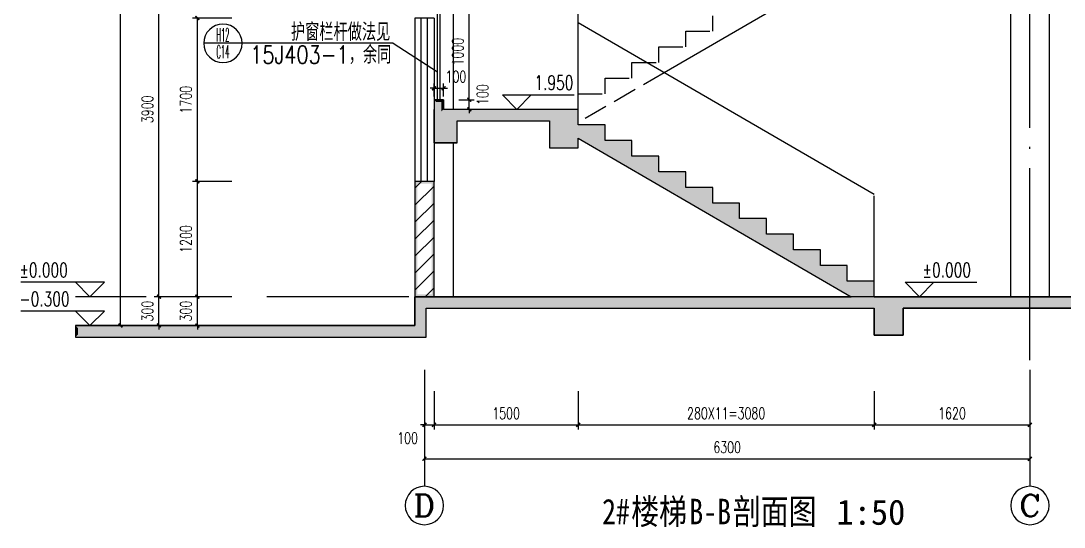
# Model space of a CAD drawing. Extents: x 5904849 to 6011887, y -826029 to -177002.
# Drawn here: x 5929307 to 5940162, y -784896 to -779627 of the extents above; entities that cross this region are included whole.
import ezdxf
from ezdxf.enums import TextEntityAlignment as Align

# ---------------------------------------------------------------- set-up
doc = ezdxf.new("R2010")
doc.units = 0
doc.header["$LTSCALE"] = 1000
doc.header["$MEASUREMENT"] = 0
doc.linetypes.add('DASH', pattern=[0.35, 0.25, -0.1])
doc.linetypes.add('DOTE', pattern=[2.42, 2, -0.2, 0.02, -0.2])
doc.layers.get('0').update_dxf_attribs({"linetype": 'CONTINUOUS'})
doc.layers.get('Defpoints').update_dxf_attribs({"linetype": 'CONTINUOUS'})
for name, color, linetype in [('AXIS', 3, 'CONTINUOUS'), ('AXIS_TEXT', 7, 'CONTINUOUS'), ('COLUMN', 9, 'CONTINUOUS'), ('DIM_ELEV', 3, 'CONTINUOUS'), ('DOTE', 252, 'CONTINUOUS'), ('PUB_DIM', 3, 'CONTINUOUS'), ('PUB_HATCH', 8, 'CONTINUOUS'), ('PUB_TEXT', 7, 'CONTINUOUS'), ('PUB_WALL', 9, 'CONTINUOUS'), ('S_E_STAIR', 4, 'CONTINUOUS'), ('S_STAIR', 2, 'CONTINUOUS'), ('WALL', 2, 'CONTINUOUS'), ('WINDOW', 4, 'CONTINUOUS')]:
    doc.layers.add(name, color=color, linetype=linetype)
doc.styles.add('-宋体', font='', dxfattribs={"width": 0.8})
doc.styles.add('_HZTXT', font='txt.shx', dxfattribs={"width": 0.8, "bigfont": 'HZTXT.shx'})
doc.styles.add('_TCH_AXIS', font='COMPLEX', dxfattribs={"bigfont": 'GBCBIG'})
doc.styles.add('_TCH_DIM', font='SIMPLEX', dxfattribs={"bigfont": 'GBCBIG'})
doc.styles.add('_TCH_DIM_T3', font='SIMPLEX', dxfattribs={"width": 0.705882, "bigfont": 'GBCBIG'})
doc.styles.add('COMP', font='COMPLEX', dxfattribs={"bigfont": 'hztxt'})
doc.styles.add('COMPLEX', font='COMPLEX')
doc.styles.add('黑体', font='simhei.ttf')
doc.styles.get('-宋体').set_extended_font_data('SimSun')
doc.dimstyles.new('_TCH_ARCH&&50', dxfattribs={"dimtxt": 119, "dimasz": 40, "dimexe": 50, "dimexo": 100, "dimgap": 60.5, "dimtad": 1, "dimdec": 0, "dimzin": 0, "dimdsep": 46, "dimtxsty": '_TCH_DIM_T3', "dimblk": 'ARCHTICK', "dimcen": 0.09, "dimclrt": 7, "dimazin": 2, "dimtfac": 1, "dimtdec": 0, "dimtix": 1, "dimtmove": 2, "dimatfit": 3, "dimfxl": 0, "dimtolj": 1, "dimtzin": 0, "dimarcsym": 0})

# ---------------------------------------------------------------- blocks, each defined once
blk = doc.blocks.new('_ArchTick')
at = {"color": 0, "linetype": 'ByBlock', "const_width": 0.4}
blk.add_lwpolyline([(-0.5, -0.5), (0.5, 0.5)], dxfattribs=at)
blk = doc.blocks.new('*D326')
at = {"layer": 'Defpoints', "color": 0}
for p in [(5933706, -780329), (5933606, -780516), (5933706, -780516)]:
    blk.add_point(p, dxfattribs=at)
at = {"layer": 'PUB_DIM', "color": 0, "lineweight": -2}
for p, q in [((5933606, -780329), (5933566, -780329)), ((5933606, -780416), (5933606, -780279)), ((5933606, -780329), (5933706, -780329)), ((5933706, -780416), (5933706, -780279)), ((5933706, -780329), (5933746, -780329))]:
    blk.add_line(p, q, dxfattribs=at)
at = {"layer": 'PUB_DIM', "color": 0, "lineweight": -2, "xscale": 40, "yscale": 40, "zscale": 40}
blk.add_blockref('_ArchTick', (5933606, -780329), dxfattribs=at)
at = {"layer": 'PUB_DIM', "color": 0, "lineweight": -2, "xscale": 40, "yscale": 40, "zscale": 40, "rotation": 180}
blk.add_blockref('_ArchTick', (5933706, -780329), dxfattribs=at)
at = {"layer": 'PUB_DIM', "color": 7, "insert": (5933834, -780208), "char_height": 119, "attachment_point": 5, "style": '_TCH_DIM_T3'}
blk.add_mtext('\\A1;100', dxfattribs=at)
blk = doc.blocks.new('*D327')
at = {"layer": 'Defpoints', "color": 0}
for p in [(5933763, -780448), (5933973, -780448), (5933763, -780548)]:
    blk.add_point(p, dxfattribs=at)
at = {"layer": 'PUB_DIM', "color": 0, "lineweight": -2}
for p, q in [((5933863, -780448), (5934023, -780448)), ((5933973, -780448), (5933973, -780408)), ((5933973, -780548), (5933973, -780448)), ((5933863, -780548), (5934023, -780548)), ((5933973, -780548), (5933973, -780588))]:
    blk.add_line(p, q, dxfattribs=at)
at = {"layer": 'PUB_DIM', "color": 0, "lineweight": -2, "xscale": 40, "yscale": 40, "zscale": 40}
for p, rotation in [((5933973, -780448), 270), ((5933973, -780548), 90)]:
    blk.add_blockref('_ArchTick', p, dxfattribs=dict(at, rotation=rotation))
at = {"layer": 'PUB_DIM', "color": 7, "insert": (5934111, -780395), "char_height": 119, "attachment_point": 5, "rotation": 90, "style": '_TCH_DIM_T3'}
blk.add_mtext('\\A1;100', dxfattribs=at)
blk = doc.blocks.new('*D328')
at = {"layer": 'Defpoints', "color": 0}
for p in [(5933763, -779448), (5933973, -779448), (5933763, -780448)]:
    blk.add_point(p, dxfattribs=at)
at = {"layer": 'PUB_DIM', "color": 0, "lineweight": -2}
for p, q in [((5933863, -779448), (5934023, -779448)), ((5933973, -780448), (5933973, -779448)), ((5933863, -780448), (5934023, -780448))]:
    blk.add_line(p, q, dxfattribs=at)
at = {"layer": 'PUB_DIM', "color": 0, "lineweight": -2, "xscale": 40, "yscale": 40, "zscale": 40}
for p, rotation in [((5933973, -779448), 90), ((5933973, -780448), 270)]:
    blk.add_blockref('_ArchTick', p, dxfattribs=dict(at, rotation=rotation))
at = {"layer": 'PUB_DIM', "color": 7, "insert": (5933853, -779948), "char_height": 119, "attachment_point": 5, "rotation": 90, "style": '_TCH_DIM_T3'}
blk.add_mtext('\\A1;1000', dxfattribs=at)
blk = doc.blocks.new('*D329')
at = {"layer": 'Defpoints', "color": 0}
for p in [(5933506, -783380), (5933606, -783380), (5933606, -783832)]:
    blk.add_point(p, dxfattribs=at)
at = {"layer": 'PUB_DIM', "color": 0, "lineweight": -2}
for p, q in [((5933506, -783480), (5933506, -783882)), ((5933606, -783480), (5933606, -783882)), ((5933506, -783832), (5933466, -783832)), ((5933506, -783832), (5933606, -783832)), ((5933606, -783832), (5933646, -783832))]:
    blk.add_line(p, q, dxfattribs=at)
at = {"layer": 'PUB_DIM', "color": 0, "lineweight": -2, "xscale": 40, "yscale": 40, "zscale": 40}
blk.add_blockref('_ArchTick', (5933506, -783832), dxfattribs=at)
at = {"layer": 'PUB_DIM', "color": 0, "lineweight": -2, "xscale": 40, "yscale": 40, "zscale": 40, "rotation": 180}
blk.add_blockref('_ArchTick', (5933606, -783832), dxfattribs=at)
at = {"layer": 'PUB_DIM', "color": 7, "insert": (5933331, -783970), "char_height": 119, "attachment_point": 5, "style": '_TCH_DIM_T3'}
blk.add_mtext('\\A1;100', dxfattribs=at)
blk = doc.blocks.new('*D330')
at = {"layer": 'Defpoints', "color": 0}
for p in [(5933606, -783380), (5935106, -783380), (5935106, -783832)]:
    blk.add_point(p, dxfattribs=at)
at = {"layer": 'PUB_DIM', "color": 0, "lineweight": -2}
for p, q in [((5933606, -783480), (5933606, -783882)), ((5935106, -783480), (5935106, -783882)), ((5933606, -783832), (5935106, -783832))]:
    blk.add_line(p, q, dxfattribs=at)
at = {"layer": 'PUB_DIM', "color": 0, "lineweight": -2, "xscale": 40, "yscale": 40, "zscale": 40, "rotation": 180}
blk.add_blockref('_ArchTick', (5933606, -783832), dxfattribs=at)
at = {"layer": 'PUB_DIM', "color": 0, "lineweight": -2, "xscale": 40, "yscale": 40, "zscale": 40}
blk.add_blockref('_ArchTick', (5935106, -783832), dxfattribs=at)
at = {"layer": 'PUB_DIM', "color": 7, "insert": (5934356, -783712), "char_height": 119, "attachment_point": 5, "style": '_TCH_DIM_T3'}
blk.add_mtext('\\A1;1500', dxfattribs=at)
blk = doc.blocks.new('*D331')
at = {"layer": 'Defpoints', "color": 0}
for p in [(5935106, -783380), (5938186, -783380), (5938186, -783832)]:
    blk.add_point(p, dxfattribs=at)
at = {"layer": 'PUB_DIM', "color": 0, "lineweight": -2}
for p, q in [((5935106, -783480), (5935106, -783882)), ((5938186, -783480), (5938186, -783882)), ((5935106, -783832), (5938186, -783832))]:
    blk.add_line(p, q, dxfattribs=at)
at = {"layer": 'PUB_DIM', "color": 0, "lineweight": -2, "xscale": 40, "yscale": 40, "zscale": 40, "rotation": 180}
blk.add_blockref('_ArchTick', (5935106, -783832), dxfattribs=at)
at = {"layer": 'PUB_DIM', "color": 0, "lineweight": -2, "xscale": 40, "yscale": 40, "zscale": 40}
blk.add_blockref('_ArchTick', (5938186, -783832), dxfattribs=at)
at = {"layer": 'PUB_DIM', "color": 7, "insert": (5936646, -783712), "char_height": 119, "attachment_point": 5, "style": '_TCH_DIM_T3'}
blk.add_mtext('\\A1;280X11=3080', dxfattribs=at)
blk = doc.blocks.new('*D332')
at = {"layer": 'Defpoints', "color": 0}
for p in [(5938186, -783380), (5939806, -783380), (5939806, -783832)]:
    blk.add_point(p, dxfattribs=at)
at = {"layer": 'PUB_DIM', "color": 0, "lineweight": -2}
for p, q in [((5938186, -783480), (5938186, -783882)), ((5939806, -783480), (5939806, -783882)), ((5938186, -783832), (5939806, -783832))]:
    blk.add_line(p, q, dxfattribs=at)
at = {"layer": 'PUB_DIM', "color": 0, "lineweight": -2, "xscale": 40, "yscale": 40, "zscale": 40, "rotation": 180}
blk.add_blockref('_ArchTick', (5938186, -783832), dxfattribs=at)
at = {"layer": 'PUB_DIM', "color": 0, "lineweight": -2, "xscale": 40, "yscale": 40, "zscale": 40}
blk.add_blockref('_ArchTick', (5939806, -783832), dxfattribs=at)
at = {"layer": 'PUB_DIM', "color": 7, "insert": (5938996, -783712), "char_height": 119, "attachment_point": 5, "style": '_TCH_DIM_T3'}
blk.add_mtext('\\A1;1620', dxfattribs=at)
blk = doc.blocks.new('$TCHSYS$WIN2D')
for p, q in [((-0.5, 0.5), (0.5, 0.5)), ((-0.5, 0.5), (-0.5, -0.5)), ((0.5, 0.5), (0.5, -0.5)), ((0.5, 0.1667), (-0.5, 0.1667)), ((0.5, -0.1667), (-0.5, -0.1667)), ((-0.5, -0.5), (0.5, -0.5))]:
    blk.add_line(p, q)
blk = doc.blocks.new('*D363')
at = {"layer": 'Defpoints', "color": 0}
for p in [(5930344, -768698), (5931203, -768698), (5931203, -782798)]:
    blk.add_point(p, dxfattribs=at)
at = {"layer": 'PUB_DIM', "color": 0, "lineweight": -2}
for p, q in [((5931103, -768698), (5930294, -768698)), ((5930344, -782798), (5930344, -768698)), ((5931103, -782798), (5930294, -782798))]:
    blk.add_line(p, q, dxfattribs=at)
at = {"layer": 'PUB_DIM', "color": 0, "lineweight": -2, "xscale": 40, "yscale": 40, "zscale": 40}
for p, rotation in [((5930344, -768698), 90), ((5930344, -782798), 270)]:
    blk.add_blockref('_ArchTick', p, dxfattribs=dict(at, rotation=rotation))
at = {"layer": 'PUB_DIM', "color": 7, "insert": (5930224, -775748), "char_height": 119, "attachment_point": 5, "rotation": 90, "style": '_TCH_DIM_T3'}
blk.add_mtext('\\A1;14100', dxfattribs=at)
blk = doc.blocks.new('*D364')
at = {"layer": 'Defpoints', "color": 0}
for p in [(5930744, -782498), (5931603, -782498), (5931603, -782798)]:
    blk.add_point(p, dxfattribs=at)
at = {"layer": 'PUB_DIM', "color": 0, "lineweight": -2}
for p, q in [((5931503, -782498), (5930694, -782498)), ((5930744, -782498), (5930744, -782458)), ((5930744, -782798), (5930744, -782498)), ((5931503, -782798), (5930694, -782798)), ((5930744, -782798), (5930744, -782838))]:
    blk.add_line(p, q, dxfattribs=at)
at = {"layer": 'PUB_DIM', "color": 0, "lineweight": -2, "xscale": 40, "yscale": 40, "zscale": 40}
for p, rotation in [((5930744, -782498), 270), ((5930744, -782798), 90)]:
    blk.add_blockref('_ArchTick', p, dxfattribs=dict(at, rotation=rotation))
at = {"layer": 'PUB_DIM', "color": 7, "insert": (5930624, -782648), "char_height": 119, "attachment_point": 5, "rotation": 90, "style": '_TCH_DIM_T3'}
blk.add_mtext('\\A1;300', dxfattribs=at)
blk = doc.blocks.new('*D365')
at = {"layer": 'Defpoints', "color": 0}
for p in [(5930744, -778598), (5931603, -778598), (5931603, -782498)]:
    blk.add_point(p, dxfattribs=at)
at = {"layer": 'PUB_DIM', "color": 0, "lineweight": -2}
for p, q in [((5931503, -778598), (5930694, -778598)), ((5930744, -782498), (5930744, -778598)), ((5931503, -782498), (5930694, -782498))]:
    blk.add_line(p, q, dxfattribs=at)
at = {"layer": 'PUB_DIM', "color": 0, "lineweight": -2, "xscale": 40, "yscale": 40, "zscale": 40}
for p, rotation in [((5930744, -778598), 90), ((5930744, -782498), 270)]:
    blk.add_blockref('_ArchTick', p, dxfattribs=dict(at, rotation=rotation))
at = {"layer": 'PUB_DIM', "color": 7, "insert": (5930624, -780548), "char_height": 119, "attachment_point": 5, "rotation": 90, "style": '_TCH_DIM_T3'}
blk.add_mtext('\\A1;3900', dxfattribs=at)
blk = doc.blocks.new('*D369')
at = {"layer": 'Defpoints', "color": 0}
for p in [(5931144, -782498), (5931603, -782498), (5931603, -782798)]:
    blk.add_point(p, dxfattribs=at)
at = {"layer": 'PUB_DIM', "color": 0, "lineweight": -2}
for p, q in [((5931503, -782498), (5931094, -782498)), ((5931144, -782498), (5931144, -782458)), ((5931144, -782798), (5931144, -782498)), ((5931503, -782798), (5931094, -782798)), ((5931144, -782798), (5931144, -782838))]:
    blk.add_line(p, q, dxfattribs=at)
at = {"layer": 'PUB_DIM', "color": 0, "lineweight": -2, "xscale": 40, "yscale": 40, "zscale": 40}
for p, rotation in [((5931144, -782498), 270), ((5931144, -782798), 90)]:
    blk.add_blockref('_ArchTick', p, dxfattribs=dict(at, rotation=rotation))
at = {"layer": 'PUB_DIM', "color": 7, "insert": (5931024, -782648), "char_height": 119, "attachment_point": 5, "rotation": 90, "style": '_TCH_DIM_T3'}
blk.add_mtext('\\A1;300', dxfattribs=at)
blk = doc.blocks.new('*D370')
at = {"layer": 'Defpoints', "color": 0}
for p in [(5931144, -781298), (5931603, -781298), (5931603, -782498)]:
    blk.add_point(p, dxfattribs=at)
at = {"layer": 'PUB_DIM', "color": 0, "lineweight": -2}
for p, q in [((5931503, -781298), (5931094, -781298)), ((5931144, -782498), (5931144, -781298)), ((5931503, -782498), (5931094, -782498))]:
    blk.add_line(p, q, dxfattribs=at)
at = {"layer": 'PUB_DIM', "color": 0, "lineweight": -2, "xscale": 40, "yscale": 40, "zscale": 40}
for p, rotation in [((5931144, -781298), 90), ((5931144, -782498), 270)]:
    blk.add_blockref('_ArchTick', p, dxfattribs=dict(at, rotation=rotation))
at = {"layer": 'PUB_DIM', "color": 7, "insert": (5931024, -781898), "char_height": 119, "attachment_point": 5, "rotation": 90, "style": '_TCH_DIM_T3'}
blk.add_mtext('\\A1;1200', dxfattribs=at)
blk = doc.blocks.new('*D371')
at = {"layer": 'Defpoints', "color": 0}
for p in [(5931144, -779598), (5931603, -779598), (5931603, -781298)]:
    blk.add_point(p, dxfattribs=at)
at = {"layer": 'PUB_DIM', "color": 0, "lineweight": -2}
for p, q in [((5931503, -779598), (5931094, -779598)), ((5931144, -781298), (5931144, -779598)), ((5931503, -781298), (5931094, -781298))]:
    blk.add_line(p, q, dxfattribs=at)
at = {"layer": 'PUB_DIM', "color": 0, "lineweight": -2, "xscale": 40, "yscale": 40, "zscale": 40}
for p, rotation in [((5931144, -779598), 90), ((5931144, -781298), 270)]:
    blk.add_blockref('_ArchTick', p, dxfattribs=dict(at, rotation=rotation))
at = {"layer": 'PUB_DIM', "color": 7, "insert": (5931024, -780448), "char_height": 119, "attachment_point": 5, "rotation": 90, "style": '_TCH_DIM_T3'}
blk.add_mtext('\\A1;1700', dxfattribs=at)
blk = doc.blocks.new('*D382')
at = {"layer": 'Defpoints', "color": 0}
for p in [(5933506, -783159), (5939806, -783159), (5939806, -784185)]:
    blk.add_point(p, dxfattribs=at)
at = {"layer": 'PUB_DIM', "color": 0, "lineweight": -2}
for p, q in [((5933506, -783259), (5933506, -784235)), ((5939806, -783259), (5939806, -784235)), ((5933506, -784185), (5939806, -784185))]:
    blk.add_line(p, q, dxfattribs=at)
at = {"layer": 'PUB_DIM', "color": 0, "lineweight": -2, "xscale": 40, "yscale": 40, "zscale": 40, "rotation": 180}
blk.add_blockref('_ArchTick', (5933506, -784185), dxfattribs=at)
at = {"layer": 'PUB_DIM', "color": 0, "lineweight": -2, "xscale": 40, "yscale": 40, "zscale": 40}
blk.add_blockref('_ArchTick', (5939806, -784185), dxfattribs=at)
at = {"layer": 'PUB_DIM', "color": 7, "insert": (5936656, -784065), "char_height": 119, "attachment_point": 5, "style": '_TCH_DIM_T3'}
blk.add_mtext('\\A1;6300', dxfattribs=at)
blk = doc.blocks.new('_INDEX')
blk.add_line((-0.5, 0), (0.5, 0))
blk.add_circle((0, 0), 0.5)
at = {"style": 'COMP'}
for tag, width, p, p2 in [('1', 2.333333, (-0.17, 0.05), (0.17, 0.05)), ('-', 1.166667, (-0.17, -0.39), (0.17, -0.39))]:
    blk.add_attdef(tag, text='', height=0.34, dxfattribs=dict(at, width=width)).set_placement(p, p2, align=Align.FIT)
blk = doc.blocks.new('_AXISO')
blk.add_circle((0, 0), 0.5)
at = {"layer": 'AXIS_TEXT', "style": 'COMPLEX', "width": 1.041667}
blk.add_attdef('A', text='', height=0.56, dxfattribs=at).set_placement((-0.25, -0.28), (0.25, -0.28), align=Align.FIT)

msp = doc.modelspace()

# ---------------------------------------------------------------- hatches: boundary and pattern name
at = {"layer": 'COLUMN'}
for points in [[(5933705.9, -780448.3), (5933605.9, -780448.3), (5933630.9, -780473.3), (5933680.9, -780473.3)], [(5933605.9, -780448.3), (5933605.9, -780898.3), (5933630.9, -780873.3), (5933630.9, -780473.3)], [(5933705.9, -780548.3), (5933705.9, -780448.3), (5933680.9, -780473.3), (5933680.9, -780573.3)], [(5935105.9, -780548.3), (5933705.9, -780548.3), (5933680.9, -780573.3), (5935080.9, -780573.3)], [(5935105.9, -780710.8), (5935105.9, -780548.3), (5935080.9, -780573.3), (5935080.9, -780735.8)], [(5933845.9, -780898.3), (5933845.9, -780668.3), (5933820.9, -780643.3), (5933820.9, -780873.3)], [(5933845.9, -780668.3), (5934805.9, -780668.3), (5934830.9, -780643.3), (5933820.9, -780643.3)], [(5934805.9, -780668.3), (5934805.9, -780948.3), (5934830.9, -780923.3), (5934830.9, -780643.3)], [(5935385.9, -780710.8), (5935105.9, -780710.8), (5935080.9, -780735.8), (5935360.9, -780735.8)], [(5935105.9, -780948.3), (5935105.9, -780849.6), (5935080.9, -780806.1), (5935080.9, -780923.3)], [(5935105.9, -780849.6), (5937946.8, -782498.3), (5938039.7, -782523.3), (5935080.9, -780806.1)], [(5935385.9, -780873.3), (5935385.9, -780710.8), (5935360.9, -780735.8), (5935360.9, -780898.3)], [(5933605.9, -780898.3), (5933845.9, -780898.3), (5933820.9, -780873.3), (5933630.9, -780873.3)], [(5934805.9, -780948.3), (5935105.9, -780948.3), (5935080.9, -780923.3), (5934830.9, -780923.3)], [(5935665.9, -780873.3), (5935385.9, -780873.3), (5935360.9, -780898.3), (5935640.9, -780898.3)], [(5935665.9, -781035.8), (5935665.9, -780873.3), (5935640.9, -780898.3), (5935640.9, -781060.8)], [(5935945.9, -781035.8), (5935665.9, -781035.8), (5935640.9, -781060.8), (5935920.9, -781060.8)], [(5935945.9, -781198.3), (5935945.9, -781035.8), (5935920.9, -781060.8), (5935920.9, -781223.3)], [(5936225.9, -781198.3), (5935945.9, -781198.3), (5935920.9, -781223.3), (5936200.9, -781223.3)], [(5936225.9, -781360.8), (5936225.9, -781198.3), (5936200.9, -781223.3), (5936200.9, -781385.8)], [(5936505.9, -781360.8), (5936225.9, -781360.8), (5936200.9, -781385.8), (5936480.9, -781385.8)], [(5936505.9, -781523.3), (5936505.9, -781360.8), (5936480.9, -781385.8), (5936480.9, -781548.3)], [(5936785.9, -781523.3), (5936505.9, -781523.3), (5936480.9, -781548.3), (5936760.9, -781548.3)], [(5936785.9, -781685.8), (5936785.9, -781523.3), (5936760.9, -781548.3), (5936760.9, -781710.8)], [(5937065.9, -781685.8), (5936785.9, -781685.8), (5936760.9, -781710.8), (5937040.9, -781710.8)], [(5937065.9, -781848.3), (5937065.9, -781685.8), (5937040.9, -781710.8), (5937040.9, -781873.3)], [(5937345.9, -781848.3), (5937065.9, -781848.3), (5937040.9, -781873.3), (5937320.9, -781873.3)], [(5937345.9, -782010.8), (5937345.9, -781848.3), (5937320.9, -781873.3), (5937320.9, -782035.8)], [(5937625.9, -782010.8), (5937345.9, -782010.8), (5937320.9, -782035.8), (5937600.9, -782035.8)], [(5937625.9, -782173.3), (5937625.9, -782010.8), (5937600.9, -782035.8), (5937600.9, -782198.3)], [(5937905.9, -782173.3), (5937625.9, -782173.3), (5937600.9, -782198.3), (5937880.9, -782198.3)], [(5937905.9, -782335.8), (5937905.9, -782173.3), (5937880.9, -782198.3), (5937880.9, -782360.8)], [(5938185.9, -782335.8), (5937905.9, -782335.8), (5937880.9, -782360.8), (5938160.9, -782360.8)], [(5938185.9, -782498.3), (5938185.9, -782335.8), (5938160.9, -782360.8), (5938160.9, -782523.3)], [(5937946.8, -782498.3), (5933405.9, -782498.3), (5933430.9, -782523.3), (5938039.7, -782523.3)], [(5933405.9, -782498.3), (5933405.9, -782798.3), (5933430.9, -782823.3), (5933430.9, -782523.3)], [(5940604, -782498.3), (5938185.9, -782498.3), (5938160.9, -782523.3), (5940579, -782523.3)], [(5933525.9, -782918.3), (5933525.9, -782618.3), (5933500.9, -782593.3), (5933500.9, -782893.3)], [(5933525.9, -782618.3), (5938185.9, -782618.3), (5938210.9, -782593.3), (5933500.9, -782593.3)], [(5938185.9, -782618.3), (5938185.9, -782898.3), (5938210.9, -782873.3), (5938210.9, -782593.3)], [(5938485.9, -782898.3), (5938485.9, -782618.3), (5938460.9, -782593.3), (5938460.9, -782873.3)], [(5938485.9, -782618.3), (5940604, -782618.3), (5940579, -782593.3), (5938460.9, -782593.3)], [(5933405.9, -782798.3), (5929875.9, -782798.3), (5929900.9, -782823.3), (5933430.9, -782823.3)], [(5929875.9, -782798.3), (5929875.9, -782918.3), (5929900.9, -782893.3), (5929900.9, -782823.3)], [(5938185.9, -782898.3), (5938485.9, -782898.3), (5938460.9, -782873.3), (5938210.9, -782873.3)], [(5929875.9, -782918.3), (5933525.9, -782918.3), (5933500.9, -782893.3), (5929900.9, -782893.3)]]:
    msp.add_hatch(color=0, dxfattribs=at).paths.add_polyline_path(points)
at = {"layer": 'PUB_HATCH'}
h = msp.add_hatch(dxfattribs=at)
h.set_pattern_fill('钢筋混凝土', color=256, scale=50, style=0)
h.set_pattern_definition([(45, (0, 0), (-88.3883476, 88.3883476), []), (50, (0, 0), (358.630091, -31.376067), [37.5, -412.5]), (355, (0, 0), (-69.375667, 376.096067), [30, -330]), (100.4514, (29.9, -2.6), (289.25469, 344.719771), [31.870095, -350.571056]), (46.1842, (0, 100), (533.620524, -82.759507), [56.25, -618.75]), (96.6356, (44.47, 93.1), (467.331353, 487.058935), [47.805144, -525.8565]), (351.1842, (0, 100), (467.330973, 487.0593), [45, -495]), (21, (50, 75), (298.453526, -201.309445), [37.5, -412.5]), (326, (50, 75), (121.657666, 362.575023), [30, -330]), (71.4514, (74.87, 58.22), (420.111314, 161.265248), [31.870095, -350.571056]), (37.5, (0, 0), (6.0799277, 166.446927), [0, -326, 0, -335, 0, -331.25]), (7.5, (0, 0), (131.5347687, 197.205856), [0, -191, 0, -318.5, 0, -126.25]), (327.5, (-111.5, 0), (266.911218, -11.277436), [0, -125, 0, -390, 0, -517.5]), (317.5, (-161.5, 0), (291.593085, 50.052491), [0, -162.5, 0, -259, 0, -367.5])])
h.paths.add_polyline_path([(5940604, -782498.3), (5938185.9, -782498.3), (5938185.9, -782335.8), (5937905.9, -782335.8), (5937905.9, -782173.3), (5937625.9, -782173.3), (5937625.9, -782010.8), (5937345.9, -782010.8), (5937345.9, -781848.3), (5937065.9, -781848.3), (5937065.9, -781685.8), (5936785.9, -781685.8), (5936785.9, -781523.3), (5936505.9, -781523.3), (5936505.9, -781360.8), (5936225.9, -781360.8), (5936225.9, -781198.3), (5935945.9, -781198.3), (5935945.9, -781035.8), (5935665.9, -781035.8), (5935665.9, -780873.3), (5935385.9, -780873.3), (5935385.9, -780710.8), (5935105.9, -780710.8), (5935105.9, -780548.3), (5933705.9, -780548.3), (5933705.9, -780448.3), (5933605.9, -780448.3), (5933605.9, -780898.3), (5933845.9, -780898.3), (5933845.9, -780668.3), (5934805.9, -780668.3), (5934805.9, -780948.3), (5935105.9, -780948.3), (5935105.9, -780849.6), (5937946.8, -782498.3), (5933405.9, -782498.3), (5933405.9, -782798.3), (5929875.9, -782798.3), (5929875.9, -782918.3), (5933525.9, -782918.3), (5933525.9, -782618.3), (5938185.9, -782618.3), (5938185.9, -782898.3), (5938485.9, -782898.3), (5938485.9, -782618.3), (5940604, -782618.3)])
at = {"layer": 'PUB_HATCH', "linetype": 'ByBlock'}
h = msp.add_hatch(dxfattribs=at)
h.set_pattern_fill('普通砖', color=256, scale=50, style=0)
h.set_pattern_definition([(45, (0, 89.76), (-88.388383, 88.388383), [])])
h.paths.add_polyline_path([(5933605.9, -782498.3), (5933605.9, -781298.3), (5933405.9, -781298.3), (5933405.9, -782498.3)])
at = {"layer": 'PUB_WALL', "linetype": 'ByBlock'}
for points in [[(5933605.9, -781298.3), (5933405.9, -781298.3), (5933430.9, -781323.3), (5933580.9, -781323.3)], [(5933405.9, -781298.3), (5933405.9, -782498.3), (5933430.9, -782473.3), (5933430.9, -781323.3)], [(5933605.9, -782498.3), (5933605.9, -781298.3), (5933580.9, -781323.3), (5933580.9, -782473.3)], [(5933405.9, -782498.3), (5933605.9, -782498.3), (5933580.9, -782473.3), (5933430.9, -782473.3)]]:
    msp.add_hatch(color=256, dxfattribs=at).paths.add_polyline_path(points)

# ---------------------------------------------------------------- linework, layer by layer
at = {"color": 0}
for p, q in [((5933805.9, -777298.3), (5933805.9, -780548.3)), ((5939605.9, -778718.3), (5939605.9, -782498.3)), ((5940005.9, -778718.3), (5940005.9, -782498.3)), ((5933805.9, -780898.3), (5933805.9, -782498.3))]:
    msp.add_line(p, q, dxfattribs=at)
for p, q in [((5933640.9, -780448.3), (5933640.9, -779493.3)), ((5933670.9, -780448.3), (5933670.9, -779493.3))]:
    msp.add_line(p, q)
at = {"layer": 'AXIS'}
for p, q in [((5933505.9, -783510.9), (5933505.9, -784471.3)), ((5939805.9, -783510.9), (5939805.9, -784471.3))]:
    msp.add_line(p, q, dxfattribs=at)
at = {"layer": 'COLUMN', "color": 0}
for p, q in [((5933705.9, -780448.3), (5933605.9, -780448.3)), ((5933605.9, -780448.3), (5933605.9, -780898.3)), ((5933705.9, -780548.3), (5933705.9, -780448.3)), ((5935105.9, -780548.3), (5933705.9, -780548.3)), ((5935105.9, -780710.8), (5935105.9, -780548.3)), ((5933845.9, -780898.3), (5933845.9, -780668.3)), ((5933845.9, -780668.3), (5934805.9, -780668.3)), ((5934805.9, -780668.3), (5934805.9, -780948.3)), ((5935385.9, -780710.8), (5935105.9, -780710.8)), ((5935385.9, -780873.3), (5935385.9, -780710.8)), ((5933605.9, -780898.3), (5933845.9, -780898.3)), ((5935105.9, -780948.3), (5935105.9, -780849.6)), ((5935105.9, -780849.6), (5937946.8, -782498.3)), ((5935665.9, -780873.3), (5935385.9, -780873.3)), ((5935665.9, -781035.8), (5935665.9, -780873.3)), ((5934805.9, -780948.3), (5935105.9, -780948.3)), ((5935945.9, -781035.8), (5935665.9, -781035.8)), ((5935945.9, -781198.3), (5935945.9, -781035.8)), ((5936225.9, -781198.3), (5935945.9, -781198.3)), ((5936225.9, -781360.8), (5936225.9, -781198.3)), ((5936505.9, -781360.8), (5936225.9, -781360.8)), ((5936505.9, -781523.3), (5936505.9, -781360.8)), ((5936785.9, -781523.3), (5936505.9, -781523.3)), ((5936785.9, -781685.8), (5936785.9, -781523.3)), ((5937065.9, -781685.8), (5936785.9, -781685.8)), ((5937065.9, -781848.3), (5937065.9, -781685.8)), ((5937345.9, -781848.3), (5937065.9, -781848.3)), ((5937345.9, -782010.8), (5937345.9, -781848.3)), ((5937625.9, -782010.8), (5937345.9, -782010.8)), ((5937625.9, -782173.3), (5937625.9, -782010.8)), ((5937905.9, -782173.3), (5937625.9, -782173.3)), ((5937905.9, -782335.8), (5937905.9, -782173.3)), ((5938185.9, -782335.8), (5937905.9, -782335.8)), ((5938185.9, -782498.3), (5938185.9, -782335.8)), ((5937946.8, -782498.3), (5933405.9, -782498.3)), ((5933405.9, -782498.3), (5933405.9, -782798.3)), ((5940604, -782498.3), (5938185.9, -782498.3)), ((5933525.9, -782918.3), (5933525.9, -782618.3)), ((5933525.9, -782618.3), (5938185.9, -782618.3)), ((5938185.9, -782618.3), (5938185.9, -782898.3)), ((5938485.9, -782898.3), (5938485.9, -782618.3)), ((5938485.9, -782618.3), (5940604, -782618.3)), ((5933405.9, -782798.3), (5929875.9, -782798.3)), ((5929875.9, -782798.3), (5929875.9, -782918.3)), ((5929875.9, -782918.3), (5933525.9, -782918.3)), ((5938185.9, -782898.3), (5938485.9, -782898.3))]:
    msp.add_line(p, q, dxfattribs=at)
at = {"layer": 'DIM_ELEV'}
for p, q in [((5934468.5, -780548.3), (5934318.5, -780398.3)), ((5934318.5, -780398.3), (5935065.8, -780398.3)), ((5934468.5, -780548.3), (5934618.5, -780398.3)), ((5930175.9, -782348.3), (5929307.1, -782348.3)), ((5930025.9, -782498.3), (5929875.9, -782348.3)), ((5930025.9, -782498.3), (5930175.9, -782348.3)), ((5938656.7, -782498.2), (5938506.7, -782348.2)), ((5938506.7, -782348.2), (5939254.1, -782348.2)), ((5938656.7, -782498.2), (5938806.7, -782348.2)), ((5930609.2, -782498.3), (5929875.9, -782498.3)), ((5930175.9, -782648.3), (5929307.1, -782648.3)), ((5930025.9, -782798.3), (5929875.9, -782648.3)), ((5930025.9, -782798.3), (5930175.9, -782648.3)), ((5930609.2, -782798.3), (5929875.9, -782798.3))]:
    msp.add_line(p, q, dxfattribs=at)
at = {"layer": 'DOTE', "linetype": 'DOTE'}
msp.add_line((5939805.9, -783159.3), (5939805.9, -767735.7), dxfattribs=at)
at = {"layer": 'DOTE', "color": 251, "linetype": 'DOTE'}
msp.add_line((5940604, -782498.3), (5931867.8, -782498.3), dxfattribs=at)
at = {"layer": 'PUB_DIM'}
for q in [(5931609.7, -779861.1), (5933640.9, -780157.2)]:
    msp.add_line((5933179.7, -779861.1), q, dxfattribs=at)
at = {"layer": 'S_E_STAIR'}
for p, q in [((5938185.9, -778899.6), (5936000.8, -780167.7)), ((5935105.9, -780548.3), (5935105.9, -779485.8)), ((5938185.9, -781435.8), (5935105.9, -779648.3)), ((5938185.9, -782498.3), (5938185.9, -781448.3))]:
    msp.add_line(p, q, dxfattribs=at)
at = {"layer": 'S_E_STAIR', "linetype": 'DASH'}
for p, q in [((5936505.9, -779735.8), (5936505.9, -779573.3)), ((5936225.9, -779735.8), (5936505.9, -779735.8)), ((5936225.9, -779898.3), (5936225.9, -779735.8)), ((5935945.9, -779898.3), (5936225.9, -779898.3)), ((5935945.9, -780060.8), (5935945.9, -779898.3)), ((5935665.9, -780060.8), (5935945.9, -780060.8)), ((5935665.9, -780223.3), (5935665.9, -780060.8)), ((5936000.8, -780167.7), (5935105.9, -780687.1)), ((5935385.9, -780223.3), (5935665.9, -780223.3)), ((5935385.9, -780385.8), (5935385.9, -780223.3)), ((5935105.9, -780385.8), (5935385.9, -780385.8)), ((5935105.9, -780548.3), (5935105.9, -780385.8))]:
    msp.add_line(p, q, dxfattribs=at)
at = {"layer": 'S_STAIR'}
for p, q in [((5935105.9, -780548.3), (5933705.9, -780548.3)), ((5935105.9, -780710.8), (5935105.9, -780548.3)), ((5933845.9, -780668.3), (5934805.9, -780668.3)), ((5934805.9, -780668.3), (5934805.9, -780948.3)), ((5935385.9, -780710.8), (5935105.9, -780710.8)), ((5935385.9, -780873.3), (5935385.9, -780710.8)), ((5935105.9, -780948.3), (5935105.9, -780849.6)), ((5935105.9, -780849.6), (5937946.8, -782498.3)), ((5935665.9, -780873.3), (5935385.9, -780873.3)), ((5935665.9, -781035.8), (5935665.9, -780873.3)), ((5934805.9, -780948.3), (5935105.9, -780948.3)), ((5935945.9, -781035.8), (5935665.9, -781035.8)), ((5935945.9, -781198.3), (5935945.9, -781035.8)), ((5936225.9, -781198.3), (5935945.9, -781198.3)), ((5936225.9, -781360.8), (5936225.9, -781198.3)), ((5936505.9, -781360.8), (5936225.9, -781360.8)), ((5936505.9, -781523.3), (5936505.9, -781360.8)), ((5936785.9, -781523.3), (5936505.9, -781523.3)), ((5936785.9, -781685.8), (5936785.9, -781523.3)), ((5937065.9, -781685.8), (5936785.9, -781685.8)), ((5937065.9, -781848.3), (5937065.9, -781685.8)), ((5937345.9, -781848.3), (5937065.9, -781848.3)), ((5937345.9, -782010.8), (5937345.9, -781848.3)), ((5937625.9, -782010.8), (5937345.9, -782010.8)), ((5937625.9, -782173.3), (5937625.9, -782010.8)), ((5937905.9, -782173.3), (5937625.9, -782173.3)), ((5937905.9, -782335.8), (5937905.9, -782173.3)), ((5938185.9, -782335.8), (5937905.9, -782335.8)), ((5938185.9, -782498.3), (5938185.9, -782335.8)), ((5938185.9, -782498.3), (5940604, -782498.3)), ((5938185.9, -782898.3), (5938185.9, -782618.3)), ((5938485.9, -782618.3), (5938485.9, -782898.3)), ((5940604, -782618.3), (5938485.9, -782618.3)), ((5929875.9, -782798.3), (5929875.9, -782918.3)), ((5938485.9, -782898.3), (5938185.9, -782898.3))]:
    msp.add_line(p, q, dxfattribs=at)
for points in [[(5929875.9, -782798.3), (5933405.9, -782798.3), (5933405.9, -782648.3), (5933405.9, -782498.3), (5937946.8, -782498.3)], [(5929875.9, -782918.3), (5933525.9, -782918.3), (5933525.9, -782648.3), (5933525.9, -782618.3), (5938185.9, -782618.3)]]:
    msp.add_lwpolyline(points, dxfattribs=at)
at = {"layer": 'WALL'}
for p, q in [((5933605.9, -780448.3), (5933605.9, -780548.3)), ((5933705.9, -780448.3), (5933605.9, -780448.3)), ((5933705.9, -780448.3), (5933705.9, -780548.3)), ((5933605.9, -780898.3), (5933605.9, -780548.3)), ((5933845.9, -780898.3), (5933845.9, -780668.3)), ((5933845.9, -780898.3), (5933605.9, -780898.3))]:
    msp.add_line(p, q, dxfattribs=at)
at = {"layer": 'WALL', "linetype": 'ByBlock'}
for p, q in [((5933605.9, -781298.3), (5933405.9, -781298.3)), ((5933405.9, -781298.3), (5933405.9, -782498.3)), ((5933605.9, -782498.3), (5933605.9, -781298.3))]:
    msp.add_line(p, q, dxfattribs=at)

# ---------------------------------------------------------------- block references
at = {"layer": 'AXIS'}
ref = msp.add_blockref('_AXISO', (5933505.9, -784671.3), dxfattribs=dict(at, xscale=-400, yscale=400, zscale=400, rotation=180))
ref.add_attrib('A', 'D', dxfattribs={"layer": 'AXIS_TEXT', "height": 226.3, "style": '_TCH_AXIS', "width": 1.235294}).set_placement((5933392.7, -784784.5), (5933619, -784784.5), align=Align.FIT)
ref = msp.add_blockref('_AXISO', (5939806.3, -784671.3), dxfattribs=dict(at, xscale=-400, yscale=400, zscale=400, rotation=180))
ref.add_attrib('A', 'C', dxfattribs={"layer": 'AXIS_TEXT', "height": 226.3, "style": '_TCH_AXIS', "width": 1.4}).set_placement((5939693.2, -784784.5), (5939919.5, -784784.5), align=Align.FIT)
at = {"layer": 'PUB_DIM'}
ref = msp.add_blockref('_INDEX', (5931409.7, -779861.1), dxfattribs=dict(at, xscale=-400, yscale=400, zscale=400))
ref.add_attrib('1', 'H12', dxfattribs={"layer": '0', "height": 136, "style": 'COMP', "width": 0.396226}).set_placement((5931341.7, -779841.1), (5931477.7, -779841.1), align=Align.FIT)
ref.add_attrib('-', 'C14', dxfattribs={"layer": '0', "height": 136, "style": 'COMP', "width": 0.403846}).set_placement((5931341.7, -780017.1), (5931477.7, -780017.1), align=Align.FIT)
at = {"layer": 'WINDOW', "linetype": 'ByBlock', "xscale": -1700.000000410422, "yscale": -200.0000051602256, "zscale": -1700.000000410422, "rotation": 90.00000003741275}
msp.add_blockref('$TCHSYS$WIN2D', (5933505.9, -780448.3), dxfattribs=at)

# ---------------------------------------------------------------- texts
at = {"layer": 'PUB_DIM', "style": '_HZTXT', "width": 0.8}
for s, height, p in [('护窗栏杆做法见', 184.73, (5932117, -779835.8)), ('15J403-1，余同', 184.729, (5931692.8, -780071.8))]:
    msp.add_text(s, height=height, dxfattribs=at).set_placement(p)
at = {"layer": 'PUB_TEXT'}
for s, height, style, width, p in [('1.950', 148.75, '_TCH_DIM', 0.705882, (5934650.8, -780345.8)), ('%%P0.000', 148.75, '_TCH_DIM', 0.705882, (5929292.1, -782295.8)), ('%%P0.000', 148.75, '_TCH_DIM', 0.705882, (5938689.1, -782295.7)), ('-0.300', 148.75, '_TCH_DIM', 0.705882, (5929292.1, -782595.8)), ('2#', 265.82, '-宋体', 0.8, (5935355.2, -784867.5)), ('楼梯', 265.82, '-宋体', 0.8, (5935657.6, -784867.5)), ('B-B', 265.82, '-宋体', 0.8, (5936262.5, -784867.5)), ('剖面图', 265.82, '-宋体', 0.8, (5936716.2, -784867.5))]:
    msp.add_text(s, height=height, dxfattribs=dict(at, style=style, width=width)).set_placement(p)
at = {"layer": 'PUB_TEXT', "style": '黑体'}
msp.add_text('1:50', height=262.87, dxfattribs=at).set_placement((5937794.6, -784871.9))

# ---------------------------------------------------------------- dimensions: what is measured, and where the dimension line sits
at = {"layer": 'PUB_DIM'}
for p1, p2, distance, picture, middle in [((5931203.2, -782798.3), (5931203.2, -768698.3), 859, '*D363', (5930224.2, -775748.3)), ((5931603.2, -782498.3), (5931603.2, -778598.3), 859, '*D365', (5930624.2, -780548.3)), ((5933762.5, -780448.3), (5933762.5, -779448.3), -210.8, '*D328', (5933853.4, -779948.3)), ((5931603.2, -782798.3), (5931603.2, -782498.3), 859, '*D364', (5930624.2, -782648.3)), ((5933505.9, -783159.3), (5939805.9, -783159.3), -1025.5, '*D382', (5936655.9, -784064.8)), ((5933605.9, -783379.8), (5935105.9, -783379.8), -452.3, '*D330', (5934355.9, -783712.1)), ((5938185.9, -783379.8), (5939805.9, -783379.8), -452.3, '*D332', (5938995.9, -783712.1))]:
    dim = msp.add_aligned_dim(p1=p1, p2=p2, distance=distance, dimstyle='_TCH_ARCH&&50', dxfattribs=at)
    dim.commit()
    dim.dimension.update_dxf_attribs({"geometry": picture, "text_midpoint": middle})
at = {"layer": 'PUB_DIM', "color": 0}
for p1, p2, picture, middle in [((5931603.2, -781298.3), (5931603.2, -779598.3), '*D371', (5931024.2, -780448.3)), ((5931603.2, -782498.3), (5931603.2, -781298.3), '*D370', (5931024.2, -781898.3)), ((5931603.2, -782798.3), (5931603.2, -782498.3), '*D369', (5931024.2, -782648.3))]:
    dim = msp.add_aligned_dim(p1=p1, p2=p2, distance=459, dimstyle='_TCH_ARCH&&50', dxfattribs=at)
    dim.commit()
    dim.dimension.update_dxf_attribs({"geometry": picture, "text_midpoint": middle})
at = {"layer": 'PUB_DIM'}
for base, p1, p2, angle, picture, middle in [((5933705.9, -780328.7), (5933605.9, -780516.1), (5933705.9, -780516.1), 360, '*D326', (5933834.2, -780207.6)), ((5933973.4, -780448.3), (5933762.5, -780548.3), (5933762.5, -780448.3), 90, '*D327', (5934110.9, -780395.1)), ((5933605.9, -783832.1), (5933505.9, -783379.8), (5933605.9, -783379.8), 0, '*D329', (5933330.9, -783969.6))]:
    dim = msp.add_linear_dim(base=base, p1=p1, p2=p2, angle=angle, dimstyle='_TCH_ARCH&&50', dxfattribs=at)
    dim.commit()
    dim.dimension.update_dxf_attribs({"geometry": picture, "text_midpoint": middle, "dimtype": 129})
dim = msp.add_aligned_dim(p1=(5935105.9, -783379.8), p2=(5938185.9, -783379.8), distance=-452.3, text='280X11=3080', dimstyle='_TCH_ARCH&&50', dxfattribs=at)
dim.commit()
dim.dimension.update_dxf_attribs({"geometry": '*D331', "text_midpoint": (5936645.9, -783712.1)})

doc.saveas('drawing.dxf')
